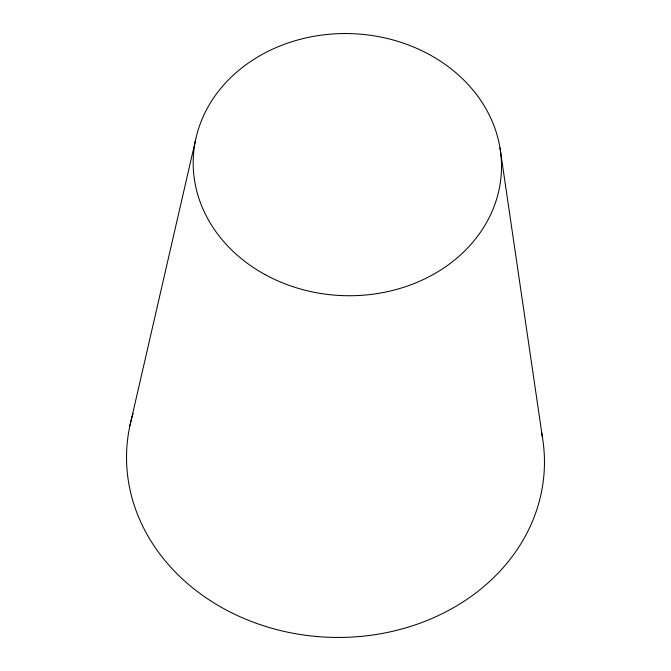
<?xml version="1.0" encoding="UTF-8"?>
<svg xmlns="http://www.w3.org/2000/svg" width="671" height="671" viewBox="0 0 671 671"><rect width="100%" height="100%" fill="white"/><g stroke="black" fill="none" stroke-linecap="round" stroke-linejoin="round"><path stroke-width="1.01" d="M129.88 425.808L195.655 139.593M499.987 147.872L542.386 437.031M541.438 431.914A209.016 177.639 2.3 0 1 327.138 637.198A209.016 177.639 2.3 0 1 133.051 413.47M265.179 274.64A154.204 131.055 2.3 0 0 501.405 171.415A154.204 131.055 2.3 0 0 275.479 47.876A154.204 131.055 2.3 0 0 265.179 274.64"/></g></svg>
